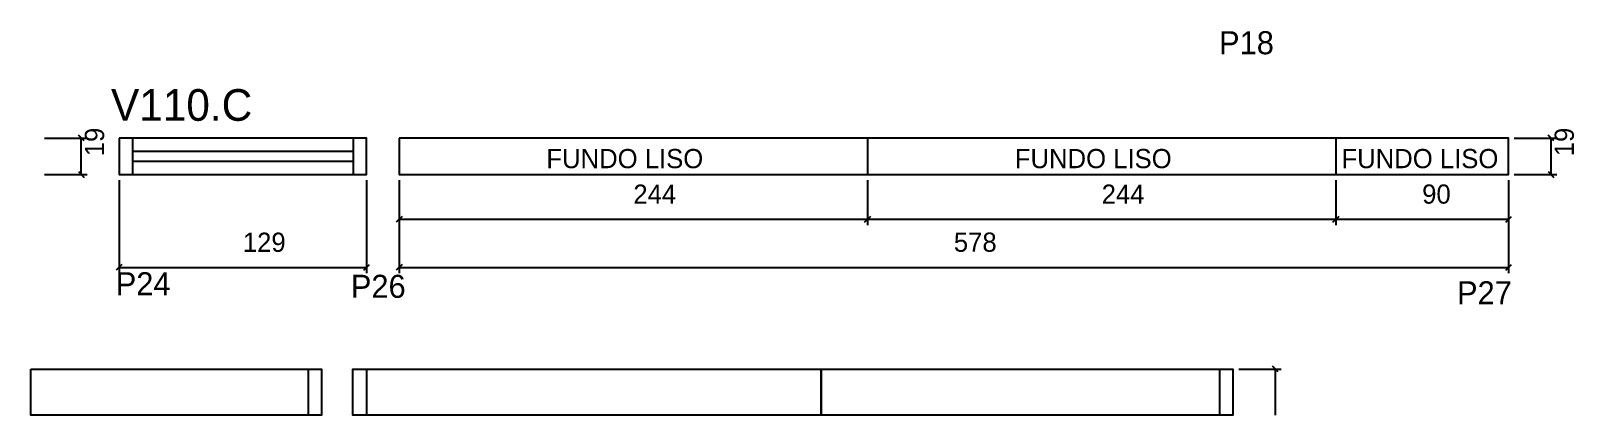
# Model space of a CAD drawing. Header units: metres. Extents: x 2231 to 3035, y 17195 to 17395.
import ezdxf

# ---------------------------------------------------------------- set-up
doc = ezdxf.new("R2010")
doc.units = ezdxf.units.M
for name, color, linetype in [('5', 7, 'Continuous'), ('COTA', 7, 'Continuous'), ('NOMENCLATURA', 7, 'Continuous'), ('Painéis', 7, 'Continuous'), ('SARR_2.2x7', 7, 'Continuous')]:
    doc.layers.add(name, color=color, linetype=linetype)

msp = doc.modelspace()

# ---------------------------------------------------------------- linework, layer by layer
at = {"layer": 'COTA', "color": 4, "lineweight": 25}
for p, q in [((2238.12, 17338.84), (2260.24, 17338.84)), ((2257.24, 17319.84), (2257.24, 17338.84)), ((3003.87, 17338.84), (3025.99, 17338.84)), ((3022.99, 17319.84), (3022.99, 17338.84)), ((2238.12, 17319.84), (2260.24, 17319.84)), ((3003.87, 17319.84), (3025.99, 17319.84)), ((2276.93, 17316.84), (2276.93, 17268.47)), ((2405.93, 17316.84), (2405.93, 17268.47)), ((2422.87, 17316.84), (2422.87, 17268.47)), ((2422.87, 17316.84), (2422.87, 17293.54)), ((2666.87, 17316.84), (2666.87, 17293.54)), ((2666.87, 17316.84), (2666.87, 17293.54)), ((2910.87, 17316.84), (2910.87, 17293.54)), ((2910.87, 17316.84), (2910.87, 17293.54)), ((3000.87, 17316.84), (3000.87, 17268.47)), ((3000.87, 17316.84), (3000.87, 17293.54)), ((2422.87, 17296.54), (2666.87, 17296.54)), ((2666.87, 17296.54), (2910.87, 17296.54)), ((2910.87, 17296.54), (3000.87, 17296.54)), ((2276.93, 17271.47), (2405.93, 17271.47)), ((2422.87, 17271.47), (3000.87, 17271.47)), ((2860.3, 17218.53), (2882.42, 17218.53)), ((2879.42, 17194.53), (2879.42, 17218.53))]:
    msp.add_line(p, q, dxfattribs=at)
at = {"layer": 'COTA', "color": 0, "lineweight": 25}
for p, q in [((2258.74, 17337.34), (2255.74, 17340.34)), ((3024.49, 17337.34), (3021.49, 17340.34)), ((2255.74, 17321.34), (2258.74, 17318.34)), ((3021.49, 17321.34), (3024.49, 17318.34)), ((2424.37, 17298.04), (2421.37, 17295.04)), ((2665.37, 17295.04), (2668.37, 17298.04)), ((2668.37, 17298.04), (2665.37, 17295.04)), ((2909.37, 17295.04), (2912.37, 17298.04)), ((2912.37, 17298.04), (2909.37, 17295.04)), ((2999.37, 17295.04), (3002.37, 17298.04)), ((2278.43, 17272.97), (2275.43, 17269.97)), ((2404.43, 17269.97), (2407.43, 17272.97)), ((2424.37, 17272.97), (2421.37, 17269.97)), ((2999.37, 17269.97), (3002.37, 17272.97)), ((2880.92, 17217.03), (2877.92, 17220.03))]:
    msp.add_line(p, q, dxfattribs=at)
at = {"layer": 'Painéis', "color": 200, "lineweight": 25}
for p, q in [((2666.87, 17338.84), (2666.87, 17319.84)), ((2910.87, 17338.84), (2910.87, 17319.84))]:
    msp.add_line(p, q, dxfattribs=at)
for points in [[(2276.93, 17338.84), (2276.93, 17319.84), (2405.93, 17319.84), (2405.93, 17338.84), (2276.93, 17338.84)], [(2422.87, 17338.84), (2422.87, 17319.84), (3000.87, 17319.84), (3000.87, 17338.84), (2422.87, 17338.84)]]:
    msp.add_lwpolyline(points, dxfattribs=at)
for points in [[(2230.99, 17218.53), (2382.49, 17218.53), (2382.49, 17194.53), (2230.99, 17194.53)], [(2642.8, 17194.53), (2398.8, 17194.53), (2398.8, 17218.53), (2642.8, 17218.53)], [(2642.8, 17218.53), (2857.3, 17218.53), (2857.3, 17194.53), (2642.8, 17194.53)]]:
    msp.add_lwpolyline(points, close=True, dxfattribs=at)
at = {"layer": 'SARR_2.2x7', "color": 40, "lineweight": 25}
for p, q in [((2283.93, 17338.84), (2283.93, 17319.84)), ((2398.93, 17338.84), (2398.93, 17319.84)), ((2398.93, 17331.84), (2283.93, 17331.84)), ((2283.93, 17326.84), (2398.93, 17326.84)), ((2375.49, 17218.53), (2375.49, 17194.53)), ((2405.8, 17218.53), (2405.8, 17194.53)), ((2850.3, 17218.53), (2850.3, 17194.53))]:
    msp.add_line(p, q, dxfattribs=at)

# ---------------------------------------------------------------- texts
at = {"layer": '5', "color": 5, "lineweight": 25}
for s, p in [('P18', (2850.06, 17382.48)), ('P24', (2275.21, 17256.95)), ('P26', (2397.71, 17255.62)), ('P27', (2974.03, 17252.24))]:
    msp.add_text(s, height=12, rotation=359.99996, dxfattribs=at).set_placement(p)
at = {"layer": 'COTA', "color": 240, "lineweight": 25}
for p in [(2269.15, 17329.34), (3034.9, 17329.34)]:
    msp.add_text('19', height=10, rotation=90, dxfattribs=at).set_placement(p)
for s, p in [('244', (2544.87, 17304.61)), ('244', (2788.87, 17304.61)), ('90', (2955.87, 17304.67)), ('129', (2341.43, 17279.56)), ('578', (2711.87, 17279.61))]:
    msp.add_text(s, height=10, dxfattribs=at).set_placement(p)
at = {"layer": 'NOMENCLATURA', "color": 7, "lineweight": 25}
for s, height, p in [('V110.C', 16.5, (2272.74, 17347.82)), ('FUNDO LISO', 10, (2499.57, 17323.15)), ('FUNDO LISO', 10, (2743.63, 17323.15)), ('FUNDO LISO', 10, (2913.83, 17323.15))]:
    msp.add_text(s, height=height, dxfattribs=at).set_placement(p)

doc.saveas('drawing.dxf')
